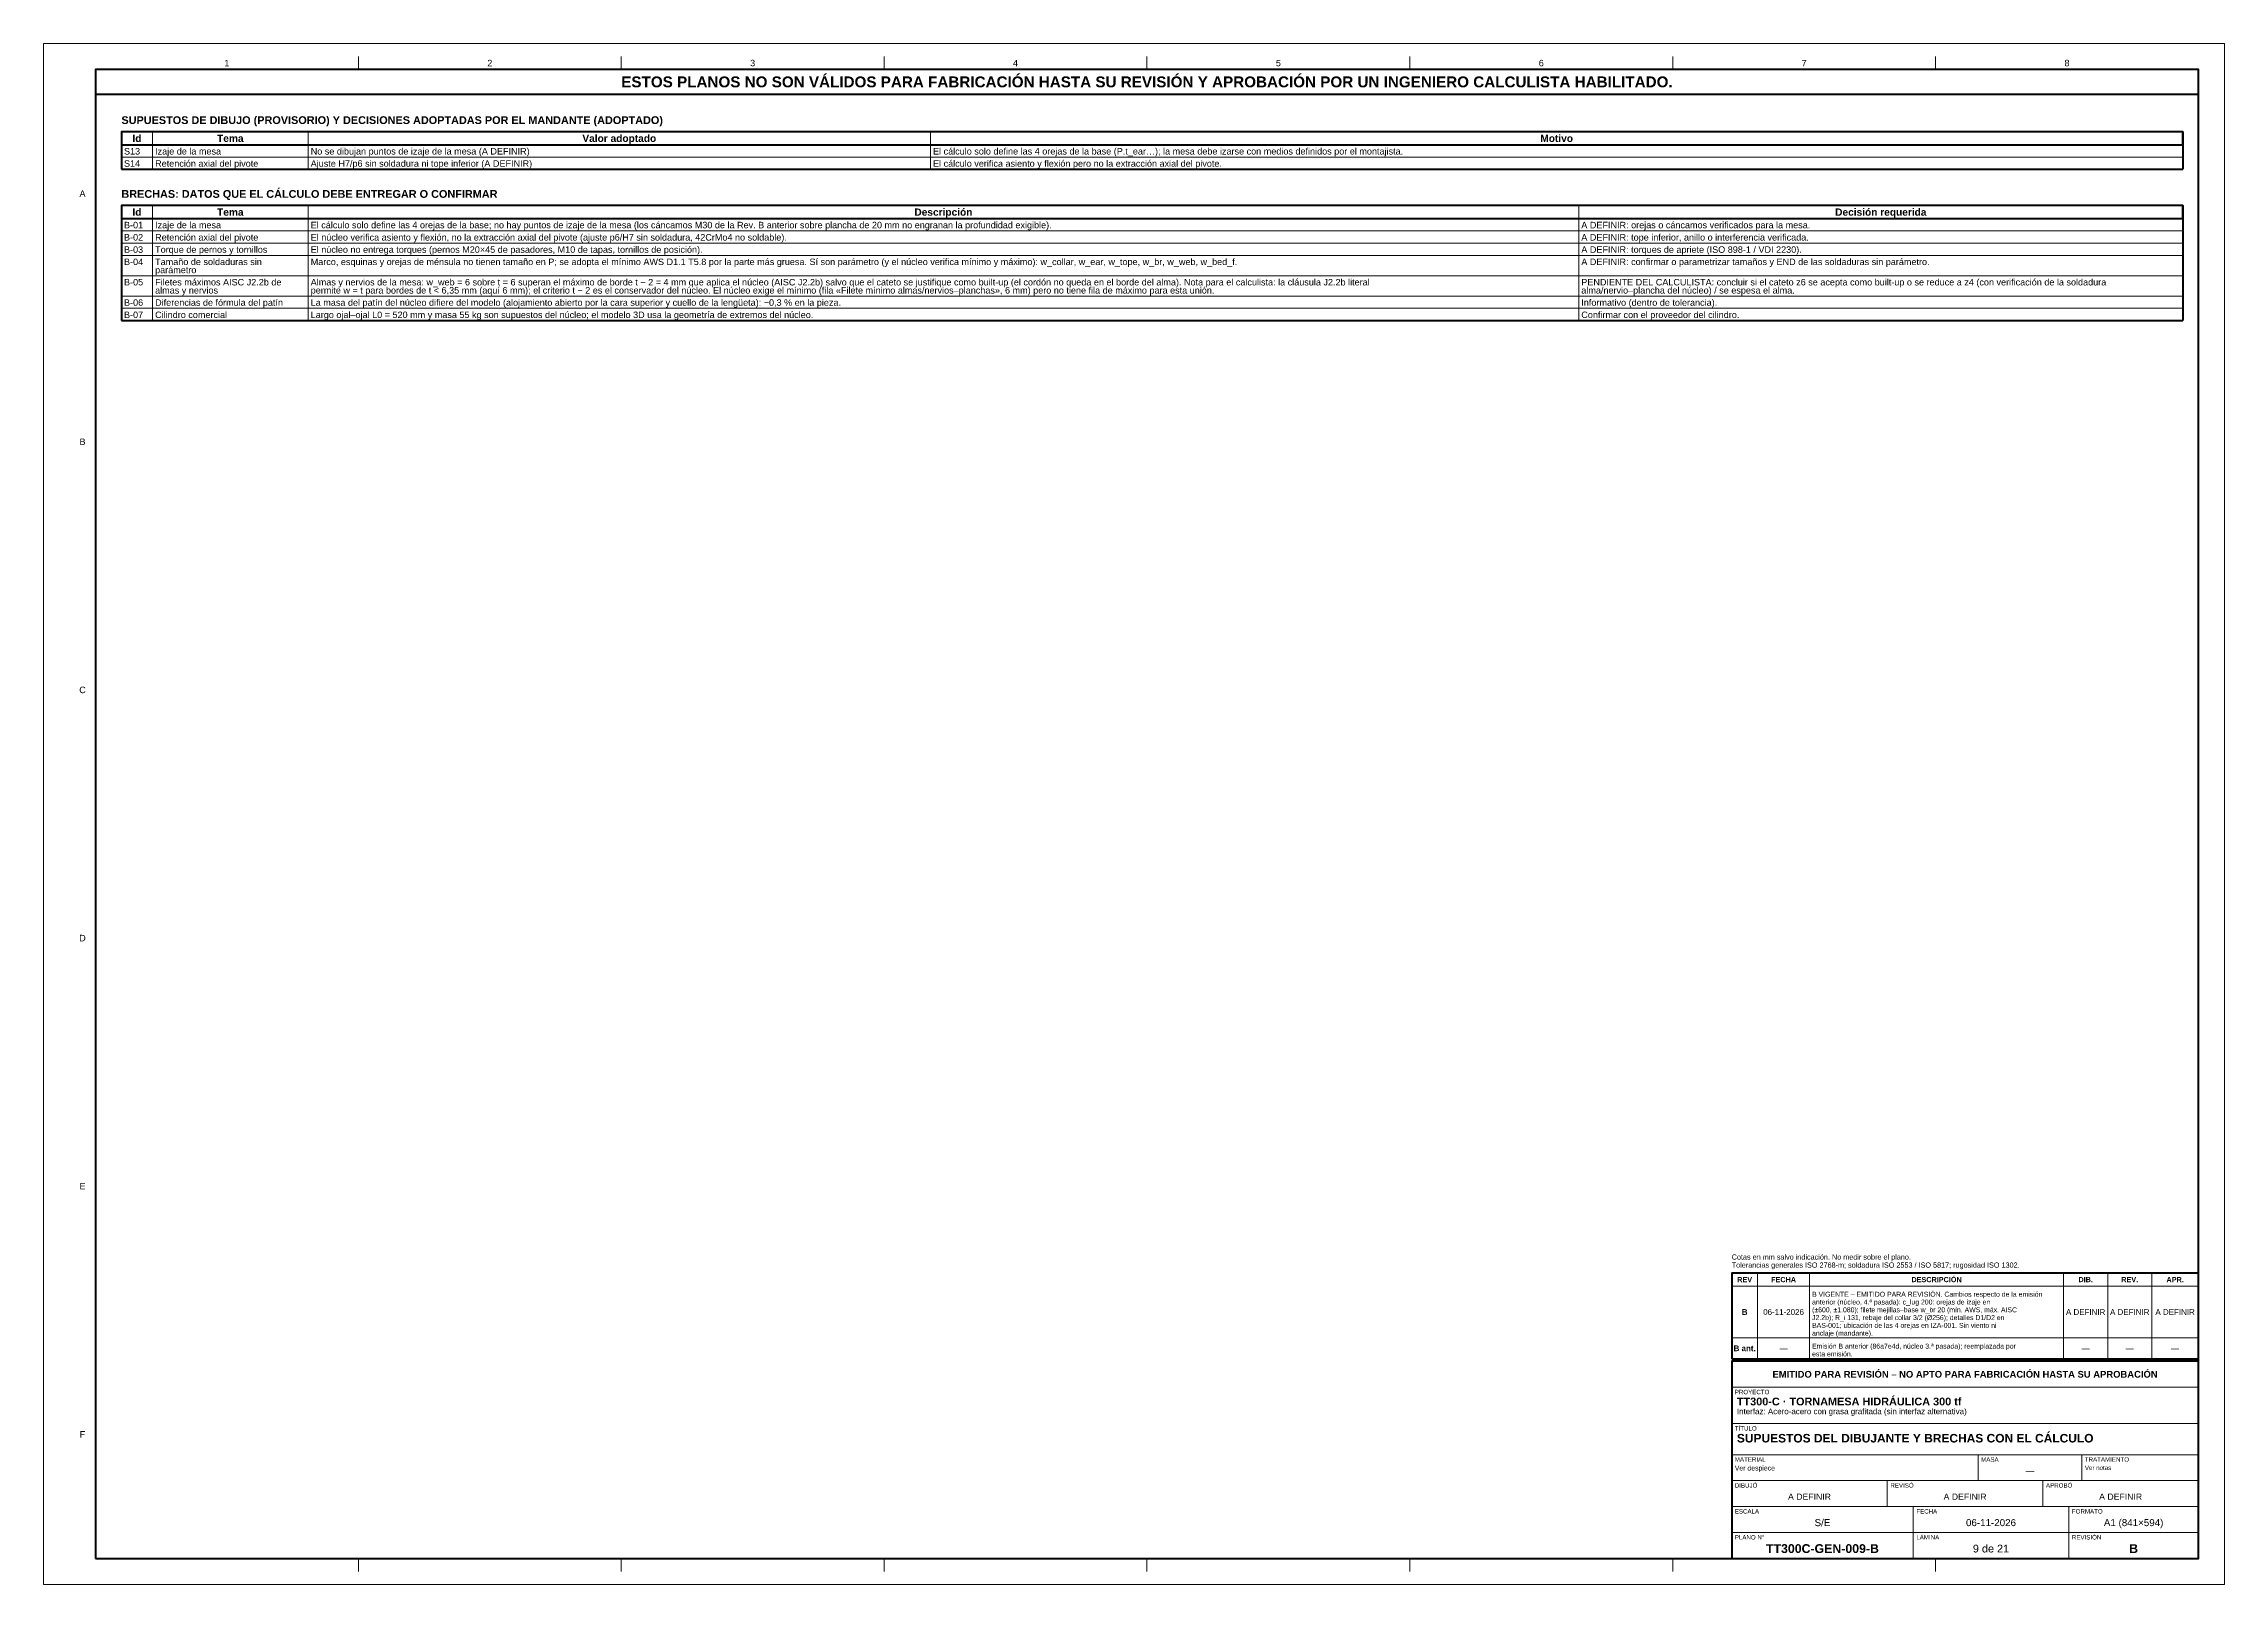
# Model space of a CAD drawing. Header units: millimetres. Extents: x 0 to 841, y 0 to 594.
import ezdxf
from ezdxf.enums import TextEntityAlignment as Align

# ---------------------------------------------------------------- set-up
doc = ezdxf.new("R2010")
doc.units = ezdxf.units.MM
for name, color, linetype, lineweight in [('FINA', 7, 'CONTINUOUS', 18), ('MARCO', 7, 'CONTINUOUS', 70), ('TXT', 7, 'CONTINUOUS', 25), ('VIS', 7, 'CONTINUOUS', 50)]:
    doc.layers.add(name, color=color, linetype=linetype, lineweight=lineweight)
doc.styles.add('STD', font='LiberationSans-Regular.ttf')
doc.styles.add('STDB', font='LiberationSans-Bold.ttf')

msp = doc.modelspace()

# ---------------------------------------------------------------- linework, layer by layer
at = {"layer": 'FINA'}
for p, q in [((121.375, 584), (121.375, 589)), ((222.75, 584), (222.75, 589)), ((324.125, 584), (324.125, 589)), ((425.5, 584), (425.5, 589)), ((526.875, 584), (526.875, 589)), ((628.25, 584), (628.25, 589)), ((729.625, 584), (729.625, 589)), ((42, 560), (42, 545.55)), ((102, 560), (102, 545.55)), ((342, 560), (342, 545.55)), ((30, 555), (825, 555)), ((30, 550.275), (825, 550.275)), ((42, 531.55), (42, 487.225)), ((102, 531.55), (102, 487.225)), ((592, 531.55), (592, 487.225)), ((30, 526.55), (825, 526.55)), ((30, 521.825), (825, 521.825)), ((30, 517.1), (825, 517.1)), ((30, 512.375), (825, 512.375)), ((30, 504.525), (825, 504.525)), ((30, 496.675), (825, 496.675)), ((30, 491.95), (825, 491.95)), ((661, 87), (661, 120)), ((681, 87), (681, 120)), ((779, 87), (779, 120)), ((796, 87), (796, 120)), ((813, 87), (813, 120)), ((651, 115), (831, 115)), ((651, 95), (831, 95)), ((651, 87), (831, 87)), ((651, 86), (831, 86)), ((651, 76), (831, 76)), ((651, 62), (831, 62)), ((651, 50), (831, 50)), ((746, 40), (746, 50)), ((786, 40), (786, 50)), ((651, 40), (831, 40)), ((711, 30), (711, 40)), ((771, 30), (771, 40)), ((651, 30), (831, 30)), ((721, 20), (721, 30)), ((781, 20), (781, 30)), ((651, 20), (831, 20)), ((721, 10), (721, 20)), ((781, 10), (781, 20)), ((121.375, 10), (121.375, 5)), ((222.75, 10), (222.75, 5)), ((324.125, 10), (324.125, 5)), ((425.5, 10), (425.5, 5)), ((526.875, 10), (526.875, 5)), ((628.25, 10), (628.25, 5)), ((729.625, 10), (729.625, 5))]:
    msp.add_line(p, q, dxfattribs=at)
msp.add_lwpolyline([(0, 0), (841, 0), (841, 594), (0, 594)], close=True, dxfattribs=at)
at = {"layer": 'MARCO'}
for points in [[(20, 10), (831, 10), (831, 584), (20, 584)], [(20, 574.5), (831, 574.5), (831, 584), (20, 584)], [(651, 87), (831, 87), (831, 120), (651, 120)], [(651, 10), (831, 10), (831, 86), (651, 86)]]:
    msp.add_lwpolyline(points, close=True, dxfattribs=at)
at = {"layer": 'VIS'}
for p, q in [((30, 560), (30, 545.55)), ((825, 560), (825, 545.55)), ((30, 545.55), (825, 545.55)), ((30, 531.55), (30, 487.225)), ((825, 531.55), (825, 487.225)), ((30, 487.225), (825, 487.225))]:
    msp.add_line(p, q, dxfattribs=at)
for points in [[(30, 555), (825, 555), (825, 560), (30, 560)], [(30, 526.55), (825, 526.55), (825, 531.55), (30, 531.55)]]:
    msp.add_lwpolyline(points, close=True, dxfattribs=at)

# ---------------------------------------------------------------- texts
at = {"layer": 'TXT'}
for s, height, style, p in [('1', 2.5, 'STD', (70.6875, 586.5)), ('2', 2.5, 'STD', (172.0625, 586.5)), ('ESTOS PLANOS NO SON VÁLIDOS PARA FABRICACIÓN HASTA SU REVISIÓN Y APROBACIÓN POR UN INGENIERO CALCULISTA HABILITADO.', 4.2, 'STDB', (425.5, 579.25)), ('3', 2.5, 'STD', (273.4375, 586.5)), ('4', 2.5, 'STD', (374.8125, 586.5)), ('5', 2.5, 'STD', (476.1875, 586.5)), ('6', 2.5, 'STD', (577.5625, 586.5)), ('7', 2.5, 'STD', (678.9375, 586.5)), ('8', 2.5, 'STD', (780.3125, 586.5)), ('Id', 2.8, 'STDB', (36, 557.5)), ('Tema', 2.8, 'STDB', (72, 557.5)), ('Valor adoptado', 2.8, 'STDB', (222, 557.5)), ('Motivo', 2.8, 'STDB', (583.5, 557.5)), ('A', 2.5, 'STD', (15, 536.1667)), ('Id', 2.8, 'STDB', (36, 529.05)), ('Tema', 2.8, 'STDB', (72, 529.05)), ('Descripción', 2.8, 'STDB', (347, 529.05)), ('Decisión requerida', 2.8, 'STDB', (708.5, 529.05)), ('B', 2.5, 'STD', (15, 440.5)), ('C', 2.5, 'STD', (15, 344.8333)), ('D', 2.5, 'STD', (15, 249.1667)), ('E', 2.5, 'STD', (15, 153.5)), ('REV', 2, 'STDB', (656, 117.5)), ('FECHA', 2, 'STDB', (671, 117.5)), ('DESCRIPCIÓN', 2, 'STDB', (730, 117.5)), ('DIB.', 2, 'STDB', (787.5, 117.5)), ('REV.', 2, 'STDB', (804.5, 117.5)), ('APR.', 2, 'STDB', (822, 117.5)), ('B', 2.2, 'STDB', (656, 105)), ('06-11-2026', 2.2, 'STD', (671, 105)), ('A DEFINIR', 2.2, 'STD', (787.5, 105)), ('A DEFINIR', 2.2, 'STD', (804.5, 105)), ('A DEFINIR', 2.2, 'STD', (822, 105)), ('B ant.', 2.2, 'STDB', (656, 91)), ('—', 2.2, 'STD', (671, 91)), ('—', 2.2, 'STD', (787.5, 91)), ('—', 2.2, 'STD', (804.5, 91)), ('—', 2.2, 'STD', (822, 91)), ('EMITIDO PARA REVISIÓN – NO APTO PARA FABRICACIÓN HASTA SU APROBACIÓN', 2.6, 'STDB', (741, 81)), ('F', 2.5, 'STD', (15, 57.8333)), ('—', 2.4, 'STD', (766, 43.8)), ('A DEFINIR', 2.4, 'STD', (681, 33.8)), ('A DEFINIR', 2.4, 'STD', (741, 33.8)), ('A DEFINIR', 2.4, 'STD', (801, 33.8)), ('S/E', 2.7, 'STD', (686, 23.8)), ('A1 (841×594)', 2.7, 'STD', (806, 23.8)), ('06-11-2026', 2.7, 'STD', (751, 23.8)), ('TT300C-GEN-009-B', 3.4, 'STDB', (686, 13.8)), ('9 de 21', 3, 'STD', (751, 13.8)), ('B', 3.4, 'STDB', (806, 13.8))]:
    msp.add_text(s, height=height, dxfattribs=dict(at, style=style)).set_placement(p, align=Align.MIDDLE_CENTER)
for s, height, style, p in [('SUPUESTOS DE DIBUJO (PROVISORIO) Y DECISIONES ADOPTADAS POR EL MANDANTE (ADOPTADO)', 3, 'STDB', (30, 566)), ('BRECHAS: DATOS QUE EL CÁLCULO DEBE ENTREGAR O CONFIRMAR', 3, 'STDB', (30, 537.55)), ('anterior (núcleo, 4.ª pasada): c_lug 200: orejas de izaje en', 1.9, 'STD', (682, 109.8)), ('B VIGENTE – EMITIDO PARA REVISIÓN. Cambios respecto de la emisión', 1.9, 'STD', (682, 112.8)), ('J2.2b); R_i 131, rebaje del collar 3/2 (Ø256); detalles D1/D2 en', 1.9, 'STD', (682, 103.8)), ('(±600, ±1.080); filete mejillas–base w_br 20 (mín. AWS, máx. AISC', 1.9, 'STD', (682, 106.8)), ('BAS-001; ubicación de las 4 orejas en IZA-001. Sin viento ni', 1.9, 'STD', (682, 100.8)), ('anclaje (mandante).', 1.9, 'STD', (682, 97.8)), ('Emisión B anterior (86a7e4d, núcleo 3.ª pasada); reemplazada por', 1.9, 'STD', (682, 92.8)), ('esta emisión.', 1.9, 'STD', (682, 89.8)), ('PROYECTO', 1.7, 'STD', (652.2, 75)), ('TT300-C · TORNAMESA HIDRÁULICA 300 tf', 3, 'STDB', (653, 72)), ('Interfaz: Acero-acero con grasa grafitada (sin interfaz alternativa)', 2.2, 'STD', (653, 67.8)), ('TÍTULO', 1.7, 'STD', (652.2, 61)), ('SUPUESTOS DEL DIBUJANTE Y BRECHAS CON EL CÁLCULO', 3.3, 'STDB', (653, 58)), ('Ver despiece', 1.9, 'STD', (652.2, 45.8)), ('MATERIAL', 1.7, 'STD', (652.2, 49)), ('MASA', 1.7, 'STD', (747.2, 49)), ('Ver notas', 1.7, 'STD', (787.2, 45.8)), ('TRATAMIENTO', 1.7, 'STD', (787.2, 49)), ('DIBUJÓ', 1.7, 'STD', (652.2, 39)), ('REVISÓ', 1.7, 'STD', (712.2, 39)), ('APROBÓ', 1.7, 'STD', (772.2, 39)), ('ESCALA', 1.7, 'STD', (652.2, 29)), ('FECHA', 1.7, 'STD', (722.2, 29)), ('FORMATO', 1.7, 'STD', (782.2, 29)), ('PLANO N°', 1.7, 'STD', (652.2, 19)), ('LÁMINA', 1.7, 'STD', (722.2, 19)), ('REVISIÓN', 1.7, 'STD', (782.2, 19))]:
    msp.add_text(s, height=height, dxfattribs=dict(at, style=style)).set_placement(p, align=Align.TOP_LEFT)
at = {"layer": 'TXT', "style": 'STD'}
for s, p in [('S13', (31, 552.5)), ('S14', (31, 547.775)), ('Retención axial del pivote', (43, 547.775)), ('Izaje de la mesa', (43, 552.5)), ('Ajuste H7/p6 sin soldadura ni tope inferior (A DEFINIR)', (103, 547.775)), ('No se dibujan puntos de izaje de la mesa (A DEFINIR)', (103, 552.5)), ('El cálculo solo define las 4 orejas de la base (P.t_ear…); la mesa debe izarse con medios definidos por el montajista.', (343, 552.5)), ('El cálculo verifica asiento y flexión pero no la extracción axial del pivote.', (343, 547.775)), ('B-01', (31, 524.05)), ('Izaje de la mesa', (43, 524.05)), ('El cálculo solo define las 4 orejas de la base; no hay puntos de izaje de la mesa (los cáncamos M30 de la Rev. B anterior sobre plancha de 20 mm no engranan la profundidad exigible).', (103, 524.05)), ('A DEFINIR: orejas o cáncamos verificados para la mesa.', (593, 524.05)), ('B-02', (31, 519.325)), ('B-03', (31, 514.6)), ('Torque de pernos y tornillos', (43, 514.6)), ('Retención axial del pivote', (43, 519.325)), ('El núcleo verifica asiento y flexión, no la extracción axial del pivote (ajuste p6/H7 sin soldadura, 42CrMo4 no soldable).', (103, 519.325)), ('El núcleo no entrega torques (pernos M20×45 de pasadores, M10 de tapas, tornillos de posición).', (103, 514.6)), ('A DEFINIR: tope inferior, anillo o interferencia verificada.', (593, 519.325)), ('A DEFINIR: torques de apriete (ISO 898-1 / VDI 2230).', (593, 514.6)), ('B-04', (31, 509.875)), ('Tamaño de soldaduras sin', (43, 509.875)), ('parámetro', (43, 506.75)), ('Marco, esquinas y orejas de ménsula no tienen tamaño en P; se adopta el mínimo AWS D1.1 T5.8 por la parte más gruesa. Sí son parámetro (y el núcleo verifica mínimo y máximo): w_collar, w_ear, w_tope, w_br, w_web, w_bed_f.', (103, 509.875)), ('A DEFINIR: confirmar o parametrizar tamaños y END de las soldaduras sin parámetro.', (593, 509.875)), ('B-05', (31, 502.025)), ('almas y nervios', (43, 498.9)), ('Filetes máximos AISC J2.2b de', (43, 502.025)), ('Almas y nervios de la mesa: w_web = 6 sobre t = 6 superan el máximo de borde t − 2 = 4 mm que aplica el núcleo (AISC J2.2b) salvo que el cateto se justifique como built-up (el cordón no queda en el borde del alma). Nota para el calculista: la cláusula J2.2b literal', (103, 502.025)), ('permite w = t para bordes de t < 6,35 mm (aquí 6 mm); el criterio t − 2 es el conservador del núcleo. El núcleo exige el mínimo (fila «Filete mínimo almas/nervios–planchas», 6 mm) pero no tiene fila de máximo para esta unión.', (103, 498.9)), ('alma/nervio–plancha del núcleo) / se espesa el alma.', (593, 498.9)), ('PENDIENTE DEL CALCULISTA: concluir si el cateto z6 se acepta como built-up o se reduce a z4 (con verificación de la soldadura', (593, 502.025)), ('B-06', (31, 494.175)), ('B-07', (31, 489.45)), ('Cilindro comercial', (43, 489.45)), ('Diferencias de fórmula del patín', (43, 494.175)), ('La masa del patín del núcleo difiere del modelo (alojamiento abierto por la cara superior y cuello de la lengüeta): −0,3 % en la pieza.', (103, 494.175)), ('Largo ojal–ojal L0 = 520 mm y masa 55 kg son supuestos del núcleo; el modelo 3D usa la geometría de extremos del núcleo.', (103, 489.45)), ('Confirmar con el proveedor del cilindro.', (593, 489.45)), ('Informativo (dentro de tolerancia).', (593, 494.175))]:
    msp.add_text(s, height=2.5, dxfattribs=at).set_placement(p, align=Align.MIDDLE_LEFT)
for s, p in [('Cotas en mm salvo indicación. No medir sobre el plano.', (651, 124.6)), ('Tolerancias generales ISO 2768-m; soldadura ISO 2553 / ISO 5817; rugosidad ISO 1302.', (651, 121.5))]:
    msp.add_text(s, height=2, dxfattribs=at).set_placement(p, align=Align.BOTTOM_LEFT)

doc.saveas('drawing.dxf')
